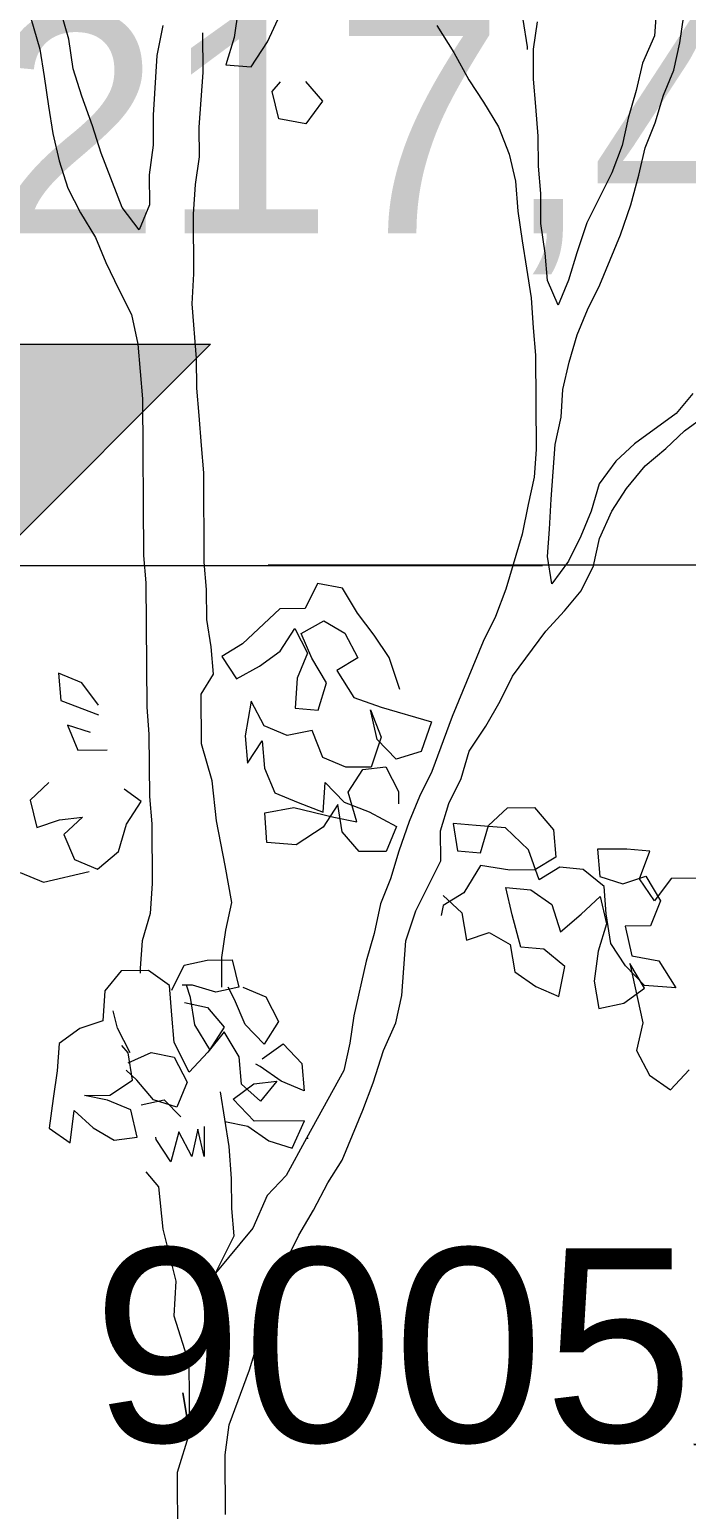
# Model space of a CAD drawing. Header units: millimetres. Extents: x 318905 to 439572, y -5133 to 105868.
# Drawn here: x 388589 to 389183, y 2076 to 3414 of the extents above; entities that cross this region are included whole.
import ezdxf

# ---------------------------------------------------------------- set-up
doc = ezdxf.new("R2010")
doc.units = ezdxf.units.MM
doc.header["$MEASUREMENT"] = 0
doc.linetypes.add('AStair_dashed', pattern=[1800, 800, -1000])
doc.layers.add('0_Stylo_No__98', color=154, linetype='Continuous', lineweight=0)
doc.layers.add('INTI_Etiquettes_Stylo_No__1', color=7, linetype='Continuous', lineweight=5)
doc.layers.add('2D -  Dessin général_Stylo_No__81', color=7, linetype='Continuous', lineweight=13, true_color=0x6a6a6a)
doc.layers.add('INTI_Agencement_Stylo_No__102', color=7, linetype='Continuous', lineweight=0, true_color=0xcccccc)
doc.styles.add('STYLE_GENERE_2', font='Arial')
doc.styles.add('STYLE_GENERE_3', font='')
doc.styles.get('STYLE_GENERE_3').set_extended_font_data('Arial')
doc.dimstyles.new('STYLE_GENERE__3', dxfattribs={"dimtxt": 0.18, "dimasz": 182.4, "dimexe": 0.18, "dimexo": 0.0625, "dimgap": 0.09, "dimtad": 0, "dimtih": 1, "dimtoh": 1, "dimdec": 4, "dimzin": 0, "dimdsep": 46, "dimcen": 0.09, "dimadec": 0, "dimazin": 0, "dimtfac": 1, "dimtdec": 4, "dimtmove": 0, "dimatfit": 3, "dimldrblk": 'ARROWHEAD_5', "dimfxl": 0, "dimtolj": 1, "dimtzin": 0, "dimarcsym": 0})

# ---------------------------------------------------------------- blocks, each defined once
blk = doc.blocks.new('arbre6[3]', base_point=(388660.4, -726.1))
at = {"layer": 'INTI_Agencement_Stylo_No__102', "linetype": 'Continuous'}
for p, q in [((388582.5, 3449.9), (388598, 3396.1)), ((388624.4, 3405.3), (388616.6, 3432.3)), ((388777.4, 3431.6), (388773.8, 3406.8)), ((388804.1, 3402.6), (388815.3, 3427.4)), ((389155.8, 3433), (389154, 3408.3)), ((389176.8, 3401.7), (389180.4, 3426.5)), ((388709.4, 3417.4), (388703.9, 3390.4)), ((388957.2, 3417.6), (388972.5, 3393)), ((389034.8, 3422.8), (389038.7, 3398.2)), ((389044.4, 3396), (389048, 3420.7)), ((388628.4, 3378.4), (388624.4, 3405.3)), ((388745.7, 3375), (388745.4, 3411)), ((388773.8, 3406.8), (388766.4, 3382)), ((388789.1, 3380), (388804.1, 3402.6)), ((389154, 3408.3), (389142.9, 3383.4)), ((389171.3, 3377), (389176.8, 3401.7)), ((388598, 3396.1), (388601.9, 3371.4)), ((388703.9, 3390.4), (388700.5, 3336.4)), ((388972.5, 3393), (388986, 3368.4)), ((389038.7, 3398.2), (389038.7, 3395.9)), ((389044.6, 3369), (389044.4, 3396)), ((388636.1, 3353.7), (388628.4, 3378.4)), ((388742.2, 3325.5), (388745.7, 3375)), ((388766.4, 3382), (388789.1, 3380)), ((389142.9, 3383.4), (389137.4, 3358.6)), ((389162, 3354.4), (389171.3, 3377)), ((388601.9, 3371.4), (388605.9, 3344.5)), ((388808.2, 3357.7), (388815.7, 3366.7)), ((388838.4, 3367), (388853.7, 3349.1)), ((388986, 3368.4), (388999.3, 3348.3)), ((389046.7, 3344.3), (389044.6, 3369)), ((388645.7, 3326.9), (388636.1, 3353.7)), ((388814.1, 3333), (388808.2, 3357.7)), ((388853.7, 3349.1), (388838.7, 3328.7)), ((388999.3, 3348.3), (389012.7, 3325.9)), ((389137.4, 3358.6), (389130, 3333.8)), ((389154.6, 3329.6), (389162, 3354.4)), ((388605.9, 3344.5), (388609.8, 3319.8)), ((388700.5, 3336.4), (388700.7, 3309.4)), ((388838.7, 3328.7), (388814.1, 3333)), ((389048.7, 3317.3), (389046.7, 3344.3)), ((389130, 3333.8), (389124.5, 3309)), ((388609.8, 3319.8), (388615.7, 3295.1)), ((388653.5, 3302.2), (388645.7, 3326.9)), ((388742.4, 3298.6), (388742.2, 3325.5)), ((389012.7, 3325.9), (389022.4, 3301.3)), ((389145.3, 3307), (389154.6, 3329.6)), ((388700.7, 3309.4), (388697.1, 3282.4)), ((389048.9, 3290.3), (389048.7, 3317.3)), ((389124.5, 3309), (389115.2, 3284.2)), ((389139.8, 3282.2), (389145.3, 3307)), ((388615.7, 3295.1), (388623.4, 3270.4)), ((388672.7, 3252.9), (388653.5, 3302.2)), ((388738.8, 3273.8), (388742.4, 3298.6)), ((389022.4, 3301.3), (389028.2, 3276.6)), ((388697.1, 3282.4), (388697.3, 3255.4)), ((389051, 3265.6), (389048.9, 3290.3)), ((389115.2, 3284.2), (389092.8, 3239)), ((389132.4, 3255.2), (389139.8, 3282.2)), ((388623.4, 3270.4), (388634.9, 3248)), ((388737.1, 3246.8), (388738.8, 3273.8)), ((389028.2, 3276.6), (389030.3, 3249.7)), ((389051.2, 3238.6), (389051, 3265.6)), ((388688, 3232.8), (388672.7, 3252.9)), ((388697.3, 3255.4), (388688, 3232.8)), ((389123.1, 3228.1), (389132.4, 3255.2)), ((388634.9, 3248), (388648.3, 3225.7)), ((388737.5, 3192.8), (388737.1, 3246.8)), ((389030.3, 3249.7), (389034.3, 3222.7)), ((389055.1, 3211.7), (389051.2, 3238.6)), ((389092.8, 3239), (389083.5, 3212)), ((388648.3, 3225.7), (388657.9, 3203.3)), ((389104.5, 3182.9), (389123.1, 3228.1)), ((389034.3, 3222.7), (389038.2, 3198)), ((389083.5, 3212), (389076.1, 3187.2)), ((388657.9, 3203.3), (388669.5, 3178.7)), ((389057.2, 3187), (389055.1, 3211.7)), ((388735.8, 3165.8), (388737.5, 3192.8)), ((389038.2, 3198), (389042.2, 3171.1)), ((389066.8, 3164.6), (389057.2, 3187)), ((389076.1, 3187.2), (389066.8, 3164.6)), ((388669.5, 3178.7), (388681, 3156.3)), ((389093.3, 3160.3), (389104.5, 3182.9)), ((388739.9, 3116.4), (388735.8, 3165.8)), ((389042.2, 3171.1), (389044.3, 3144.1)), ((389084, 3137.8), (389093.3, 3160.3)), ((388681, 3156.3), (388686.8, 3129.4)), ((389044.3, 3144.1), (389046.3, 3119.4)), ((389076.6, 3113), (389084, 3137.8)), ((388686.8, 3129.4), (388691, 3080)), ((389046.3, 3119.4), (389046.9, 3034)), ((388740.1, 3089.4), (388739.9, 3116.4)), ((389071.1, 3088.2), (389076.6, 3113)), ((388691, 3080), (388691.9, 2938.3)), ((388742.1, 3064.7), (388740.1, 3089.4)), ((389069.4, 3063.4), (389071.1, 3088.2)), ((389188.4, 3084.8), (389173.4, 3066.7)), ((388744.2, 3037.8), (388742.1, 3064.7)), ((389173.4, 3066.7), (389135.8, 3039.3)), ((389181.1, 3051), (389199.9, 3064.7)), ((389063.9, 3038.6), (389069.4, 3063.4)), ((389060.5, 2989.1), (389063.9, 3038.6)), ((389135.8, 3039.3), (389118.9, 3023.4)), ((389164.2, 3035.1), (389181.1, 3051)), ((388746.3, 3013), (388744.2, 3037.8)), ((389046.9, 3034), (389045.2, 3009.2)), ((389145.4, 3019.2), (389164.2, 3035.1)), ((388746.8, 2932.1), (388746.3, 3013)), ((389118.9, 3023.4), (389103.9, 3003)), ((389128.5, 2998.8), (389145.4, 3019.2)), ((389045.2, 3009.2), (389039.7, 2984.4)), ((389103.9, 3003), (389096.5, 2978.2)), ((389115.4, 2978.4), (389128.5, 2998.8)), ((389039.7, 2984.4), (389034.2, 2957.4)), ((389058.8, 2962.1), (389060.5, 2989.1)), ((389096.5, 2978.2), (389087.2, 2955.7)), ((389104.2, 2953.6), (389115.4, 2978.4)), ((389057, 2937.4), (389058.8, 2962.1)), ((389034.2, 2957.4), (389019.4, 2907.8)), ((389087.2, 2955.7), (389076, 2933.1)), ((389098.7, 2928.8), (389104.2, 2953.6)), ((388691.9, 2938.3), (388694, 2913.6)), ((388748.9, 2907.4), (388746.8, 2932.1)), ((389061, 2912.7), (389057, 2937.4)), ((389076, 2933.1), (389061, 2912.7)), ((389087.5, 2906.2), (389098.7, 2928.8)), ((388694, 2913.6), (388694.8, 2801.2)), ((388749.1, 2880.4), (388748.9, 2907.4)), ((388849.1, 2912.9), (388837.9, 2890.3)), ((388871.9, 2908.6), (388849.1, 2912.9)), ((388885.2, 2886.2), (388871.9, 2908.6)), ((389019.4, 2907.8), (389010.1, 2883)), ((389072.5, 2888.1), (389087.5, 2906.2)), ((388753, 2855.7), (388749.1, 2880.4)), ((388815.2, 2890), (388781.4, 2858.2)), ((388837.9, 2890.3), (388815.2, 2890)), ((388834.3, 2867.7), (388855, 2879.2)), ((388855, 2879.2), (388874, 2868.1)), ((388900.5, 2866.1), (388885.2, 2886.2)), ((389010.1, 2883), (388998.9, 2860.4)), ((389055.6, 2869.9), (389072.5, 2888.1)), ((388815.5, 2851.8), (388828.6, 2872.2)), ((388828.6, 2872.2), (388840.1, 2849.8)), ((388843.9, 2845.3), (388834.3, 2867.7)), ((388874, 2868.1), (388885.5, 2845.8)), ((388913.9, 2846), (388900.5, 2866.1)), ((389025.6, 2829.1), (389055.6, 2869.9)), ((388755.1, 2831), (388753, 2855.7)), ((388781.4, 2858.2), (388762.6, 2846.8)), ((388796.7, 2838.1), (388815.5, 2851.8)), ((388998.9, 2860.4), (388971, 2792.6)), ((388762.6, 2846.8), (388775.9, 2826.7)), ((388775.9, 2826.7), (388796.7, 2838.1)), ((388840.1, 2849.8), (388830.8, 2827.2)), ((388857.3, 2823), (388843.9, 2845.3)), ((388885.5, 2845.8), (388866.7, 2834.3)), ((388923.6, 2816.9), (388913.9, 2846)), ((388636, 2823.1), (388615.1, 2831.9)), ((388615.1, 2831.9), (388617.2, 2807.2)), ((388743.9, 2812.9), (388755.1, 2831)), ((388830.8, 2827.2), (388829.1, 2800.2)), ((388866.7, 2834.3), (388882, 2809.7)), ((389014.4, 2806.5), (389025.6, 2829.1)), ((388651.3, 2803), (388636, 2823.1)), ((388744.2, 2767.9), (388743.9, 2812.9)), ((388849.9, 2798.2), (388857.3, 2823)), ((388617.2, 2807.2), (388651.3, 2794)), ((388694.8, 2801.2), (388696.8, 2776.5)), ((388789.3, 2806.6), (388783.9, 2775.1)), ((388800.8, 2784.2), (388789.3, 2806.6)), ((388829.1, 2800.2), (388849.9, 2798.2)), ((388882, 2809.7), (388906.6, 2801)), ((388903.1, 2771.7), (388897.2, 2798.7)), ((388897.2, 2798.7), (388906.8, 2774)), ((388906.6, 2801), (388952.1, 2787.9)), ((389001.3, 2783.9), (389014.4, 2806.5)), ((388643.9, 2778.2), (388623, 2784.7)), ((388623, 2784.7), (388632.6, 2762.3)), ((388821.7, 2775.4), (388800.8, 2784.2)), ((388952.1, 2787.9), (388942.9, 2760.9)), ((388971, 2792.6), (388952.4, 2743)), ((388986.4, 2761.3), (389001.3, 2783.9)), ((388696.8, 2776.5), (388697.2, 2720.2)), ((388783.9, 2775.1), (388785.9, 2750.3)), ((388785.9, 2750.3), (388799, 2770.7)), ((388799, 2770.7), (388801.1, 2746)), ((388844.4, 2780.1), (388821.7, 2775.4)), ((388854, 2755.5), (388844.4, 2780.1)), ((388906.8, 2774), (388897.6, 2746.9)), ((388920.2, 2753.9), (388903.1, 2771.7)), ((388632.6, 2762.3), (388659.1, 2762.6)), ((388753.9, 2734.3), (388744.2, 2767.9)), ((388942.9, 2760.9), (388920.2, 2753.9)), ((388979, 2736.5), (388986.4, 2761.3)), ((388801.1, 2746), (388810.7, 2723.6)), ((388874.9, 2746.7), (388854, 2755.5)), ((388897.6, 2746.9), (388874.9, 2746.7)), ((388876.9, 2724.2), (388890, 2744.6)), ((388890, 2744.6), (388910.8, 2747.1)), ((388910.8, 2747.1), (388922.3, 2724.7)), ((388606.3, 2732.8), (388589.4, 2716.9)), ((388757.9, 2698.4), (388753.9, 2734.3)), ((388854.3, 2706), (388856, 2733)), ((388856, 2733), (388873.2, 2715.2)), ((388952.4, 2743), (388941.3, 2720.4)), ((388967.8, 2713.9), (388979, 2736.5)), ((388589.4, 2716.9), (388595.3, 2692.3)), ((388689.7, 2715.7), (388674.5, 2726.8)), ((388697.2, 2720.2), (388699.3, 2695.5)), ((388810.7, 2723.6), (388831.6, 2714.8)), ((388884.7, 2697.3), (388876.9, 2724.2)), ((388922.3, 2724.7), (388922.4, 2713.5)), ((388941.3, 2720.4), (388932, 2697.8)), ((388676.6, 2695.3), (388689.7, 2715.7)), ((388801.4, 2705.5), (388827.8, 2710.3)), ((388803.5, 2678.6), (388801.4, 2705.5)), ((388827.8, 2710.3), (388863.8, 2701.6)), ((388831.6, 2714.8), (388854.3, 2706)), ((388867.5, 2712.9), (388854.4, 2692.5)), ((388871.5, 2688.2), (388867.5, 2712.9)), ((388873.2, 2715.2), (388895.9, 2706.4)), ((388895.9, 2706.4), (388920.6, 2693.2)), ((388960.4, 2689.1), (388967.8, 2713.9)), ((389003.9, 2694), (389020.8, 2709.9)), ((389020.8, 2709.9), (389045.4, 2710.2)), ((389045.4, 2710.2), (389062.5, 2690.1)), ((388595.3, 2692.3), (388616, 2699.2)), ((388616, 2699.2), (388636.8, 2701.7)), ((388636.8, 2701.7), (388619.9, 2685.8)), ((388669.2, 2670.5), (388676.6, 2695.3)), ((388699.3, 2695.5), (388699.7, 2641.6)), ((388765.8, 2658), (388757.9, 2698.4)), ((388854.4, 2692.5), (388829.9, 2676.6)), ((388863.8, 2701.6), (388884.7, 2697.3)), ((388920.6, 2693.2), (388911.3, 2670.6)), ((388932, 2697.8), (388922.7, 2670.7)), ((388992.5, 2693.9), (388971.7, 2695.9)), ((388971.7, 2695.9), (388975.6, 2671.2)), ((389019, 2691.9), (388992.5, 2693.9)), ((388996.5, 2669.2), (389003.9, 2694)), ((389040, 2671.9), (389019, 2691.9)), ((389062.5, 2690.1), (389064.6, 2665.4)), ((388619.9, 2685.8), (388629.5, 2663.4)), ((388829.9, 2676.6), (388803.5, 2678.6)), ((388886.7, 2670.4), (388871.5, 2688.2)), ((388960.6, 2662.1), (388960.4, 2689.1)), ((388629.5, 2663.4), (388650.4, 2654.6)), ((388650.4, 2654.6), (388669.2, 2670.5)), ((388911.3, 2670.6), (388886.7, 2670.4)), ((388922.7, 2670.7), (388915.3, 2645.9)), ((388975.6, 2671.2), (388996.5, 2669.2)), ((389049.6, 2645), (389040, 2671.9)), ((389064.6, 2665.4), (389045.8, 2653.9)), ((389128.9, 2672.7), (389102.4, 2672.5)), ((389102.4, 2672.5), (389104.4, 2647.8)), ((389149.7, 2670.7), (389128.9, 2672.7)), ((389140.4, 2645.9), (389149.7, 2670.7)), ((388580.4, 2651.6), (388601.3, 2642.9)), ((388601.3, 2642.9), (388642.8, 2652.3)), ((388771.7, 2624.3), (388765.8, 2658)), ((388938.2, 2616.9), (388960.6, 2662.1)), ((388996.5, 2658), (388981.6, 2633.1)), ((389023.1, 2653.7), (388996.5, 2658)), ((389045.8, 2653.9), (389023.1, 2653.7)), ((389068.4, 2656.4), (389049.6, 2645)), ((389089.3, 2654.4), (389068.4, 2656.4)), ((389108.3, 2638.8), (389089.3, 2654.4)), ((388699.7, 2641.6), (388698, 2614.6)), ((388915.3, 2645.9), (388906, 2623.3)), ((389025.2, 2613.3), (389019.4, 2637.9)), ((389019.4, 2637.9), (389042.1, 2635.9)), ((389104.4, 2647.8), (389125.3, 2641.2)), ((389110.3, 2614.1), (389108.3, 2638.8)), ((389125.3, 2641.2), (389146.1, 2648.2)), ((389153.8, 2625.8), (389140.4, 2645.9)), ((389146.1, 2648.2), (389159.4, 2625.8)), ((389168.8, 2646.2), (389153.8, 2625.8)), ((389216.1, 2646.6), (389168.8, 2646.2)), ((388766.2, 2599.5), (388771.7, 2624.3)), ((388906, 2623.3), (388900.5, 2596.3)), ((388981.6, 2633.1), (388962.7, 2621.7)), ((388962.7, 2630.6), (388979.8, 2615.1)), ((389042.1, 2635.9), (389061.1, 2622.6)), ((389087.6, 2613.9), (389104.6, 2629.8)), ((389104.6, 2629.8), (389110.4, 2605.1)), ((389159.4, 2625.8), (389150.1, 2603.2)), ((388698, 2614.6), (388690.6, 2589.8)), ((388928.9, 2589.8), (388938.2, 2616.9)), ((388962.7, 2621.7), (388960.9, 2612.6)), ((388979.8, 2615.1), (388983.8, 2590.4)), ((389033, 2584.1), (389025.2, 2613.3)), ((389061.1, 2622.6), (389068.8, 2598)), ((389068.8, 2598), (389087.6, 2613.9)), ((389114.3, 2587.2), (389110.3, 2614.1)), ((388762.6, 2574.7), (388766.2, 2599.5)), ((388900.5, 2596.3), (388893.1, 2571.5)), ((388983.8, 2590.4), (389004.5, 2597.3)), ((389004.5, 2597.3), (389023.5, 2586.3)), ((389110.4, 2605.1), (389103, 2580.3)), ((389150.1, 2603.2), (389127.4, 2603)), ((389127.4, 2603), (389133.3, 2576.1)), ((388690.6, 2589.8), (388688.8, 2565)), ((388925.5, 2540.3), (388928.9, 2589.8)), ((389023.5, 2586.3), (389027.5, 2561.6)), ((389053.8, 2582.1), (389033, 2584.1)), ((389127.7, 2567.1), (389114.3, 2587.2)), ((388728.6, 2567.6), (388749.3, 2572.3)), ((388749.3, 2572.3), (388772, 2572.6)), ((388762.7, 2547.7), (388762.6, 2574.7)), ((388772, 2572.6), (388777.9, 2547.9)), ((388893.1, 2571.5), (388882.1, 2521.9)), ((389072.8, 2566.5), (389053.8, 2582.1)), ((389103, 2580.3), (389099.4, 2553.3)), ((389133.3, 2576.1), (389157.9, 2571.8)), ((389157.9, 2571.8), (389173.2, 2547.3)), ((388671.8, 2562.6), (388656.8, 2544.5)), ((388696.4, 2562.8), (388671.8, 2562.6)), ((388688.8, 2565), (388688.9, 2560.5)), ((388715.4, 2549.5), (388696.4, 2562.8)), ((388717.4, 2545.1), (388728.6, 2567.6)), ((389027.5, 2561.6), (389046.5, 2548.3)), ((389067.4, 2539.5), (389072.8, 2566.5)), ((389144.8, 2549.2), (389127.7, 2567.1)), ((389144.9, 2547), (389131.5, 2569.3)), ((389131.5, 2569.3), (389143.2, 2515.5)), ((388656.8, 2544.5), (388655.1, 2517.5)), ((388717.5, 2522.6), (388715.4, 2549.5)), ((388736.2, 2549.7), (388726.8, 2549.6)), ((388734.4, 2538.5), (388730.6, 2549.7)), ((388757.1, 2543.2), (388736.2, 2549.7)), ((388777.9, 2547.9), (388757.1, 2543.2)), ((388774.2, 2536.6), (388768.4, 2547.8)), ((388781.7, 2547.9), (388802.5, 2539.1)), ((389046.5, 2548.3), (389067.4, 2539.5)), ((389099.4, 2553.3), (389103.4, 2528.6)), ((389126, 2533.3), (389144.9, 2547)), ((389173.2, 2547.3), (389144.8, 2549.2)), ((388728.8, 2533.9), (388749.6, 2529.6)), ((388738.4, 2513.8), (388734.4, 2538.5)), ((388749.6, 2529.6), (388764.9, 2511.8)), ((388783.8, 2514.2), (388774.2, 2536.6)), ((388802.5, 2539.1), (388814, 2516.8)), ((388920, 2515.6), (388925.5, 2540.3)), ((389103.4, 2528.6), (389126, 2533.3)), ((388655.1, 2517.5), (388634.4, 2510.5)), ((388668.4, 2510.8), (388664.5, 2526.5)), ((388719.6, 2497.9), (388717.5, 2522.6)), ((388814, 2516.8), (388800.9, 2496.4)), ((388882.1, 2521.9), (388878.5, 2497.2)), ((388634.4, 2510.5), (388615.5, 2496.8)), ((388679.9, 2488.5), (388668.4, 2510.8)), ((388751.8, 2491.4), (388738.4, 2513.8)), ((388764.9, 2507.3), (388749.9, 2489.2)), ((388764.9, 2511.8), (388751.8, 2491.4)), ((388778.3, 2484.9), (388764.9, 2507.3)), ((388800.9, 2496.4), (388783.8, 2514.2)), ((388908.8, 2490.7), (388920, 2515.6)), ((389143.2, 2515.5), (389137.7, 2490.7)), ((388615.5, 2496.8), (388613.8, 2472.1)), ((388678, 2488.5), (388672.3, 2495.1)), ((388733, 2471), (388719.6, 2497.9)), ((388749.9, 2489.2), (388733, 2471)), ((388799.1, 2482.9), (388818, 2496.6)), ((388818, 2496.6), (388835.1, 2478.7)), ((388878.5, 2497.2), (388873, 2472.4)), ((388899.5, 2461.4), (388908.8, 2490.7)), ((389137.7, 2490.7), (389149.2, 2468.3)), ((388682, 2463.8), (388678, 2488.5)), ((388678.1, 2479.5), (388698.8, 2488.7)), ((388698.8, 2488.7), (388719.7, 2484.4)), ((388719.7, 2484.4), (388731.2, 2462)), ((388780.4, 2460.2), (388778.3, 2484.9)), ((388797.3, 2476.1), (388793.5, 2478.3)), ((388816.3, 2462.8), (388797.3, 2476.1)), ((388835.1, 2478.7), (388837.2, 2454)), ((388613.8, 2472.1), (388610.2, 2447.3)), ((388661.3, 2450.1), (388682, 2463.8)), ((388685.8, 2463.8), (388676.2, 2472.7)), ((388701, 2446), (388685.8, 2463.8)), ((388791.7, 2460.3), (388812.5, 2462.8)), ((388812.5, 2462.8), (388797.5, 2444.7)), ((388837.2, 2454), (388816.3, 2462.8)), ((388873, 2472.4), (388839.3, 2411.3)), ((389149.2, 2468.3), (389168.2, 2455)), ((389168.2, 2455), (389185.1, 2473.2)), ((388638.6, 2449.8), (388661.3, 2450.1)), ((388659.4, 2445.6), (388638.6, 2449.8)), ((388731.2, 2462), (388721.9, 2439.4)), ((388769.4, 2403.9), (388761.5, 2453.3)), ((388772.9, 2446.7), (388791.7, 2460.3)), ((388797.5, 2444.7), (388780.4, 2460.2)), ((388890.3, 2436.6), (388899.5, 2461.4)), ((388610.2, 2447.3), (388606.6, 2420.3)), ((388625.6, 2407), (388629.2, 2436.3)), ((388629.2, 2436.3), (388646.3, 2420.7)), ((388680.3, 2436.8), (388659.4, 2445.6)), ((388686.1, 2412.1), (388680.3, 2436.8)), ((388689.7, 2441.3), (388710.5, 2446.1)), ((388721.9, 2439.4), (388701, 2446)), ((388710.5, 2446.1), (388725.7, 2430.5)), ((388792, 2426.6), (388772.9, 2446.7)), ((388871.6, 2391.4), (388890.3, 2436.6)), ((388765.5, 2426.4), (388786.3, 2422.1)), ((388837.3, 2427.1), (388792, 2426.6)), ((388826.2, 2402.2), (388837.3, 2427.1)), ((388606.6, 2420.3), (388625.6, 2407)), ((388646.3, 2420.7), (388665.3, 2409.6)), ((388665.3, 2409.6), (388686.1, 2412.1)), ((388703.2, 2410), (388703.1, 2412.2)), ((388716.5, 2389.9), (388703.2, 2410)), ((388723.9, 2417), (388716.5, 2389.9)), ((388735.4, 2394.6), (388723.9, 2417)), ((388740.9, 2419.4), (388735.4, 2394.6)), ((388746.8, 2394.7), (388740.9, 2419.4)), ((388746.6, 2421.7), (388746.8, 2394.7)), ((388786.3, 2422.1), (388805.3, 2408.8)), ((388839.3, 2411.3), (388820.7, 2377.4)), ((388839.3, 2411.3), (388840.8, 2411.3)), ((388771.5, 2374.7), (388769.4, 2403.9)), ((388805.3, 2408.8), (388826.2, 2402.2)), ((388858.5, 2371), (388871.6, 2391.4)), ((388693.9, 2380.7), (388705.3, 2367.3)), ((388771.7, 2347.7), (388771.5, 2374.7)), ((388820.7, 2377.4), (388803.8, 2359.3)), ((388845.5, 2346.2), (388858.5, 2371)), ((388705.3, 2367.3), (388709.4, 2329.1)), ((388803.8, 2359.3), (388790.7, 2329.9)), ((388773.8, 2323), (388771.7, 2347.7)), ((388832.4, 2323.6), (388845.5, 2346.2)), ((388709.4, 2329.1), (388721.1, 2282)), ((388790.7, 2329.9), (388757, 2289.1)), ((388757, 2289.1), (388773.8, 2323)), ((388821.2, 2301), (388832.4, 2323.6)), ((388802.6, 2251.3), (388821.2, 2301)), ((388721.1, 2282), (388719.4, 2250.5)), ((388719.4, 2250.5), (388732.9, 2207.9)), ((388787.8, 2201.7), (388802.6, 2251.3)), ((388732.9, 2207.9), (388733.4, 2145)), ((388769.3, 2152.1), (388787.8, 2201.7)), ((388733.4, 2145), (388727.4, 2180.9)), ((388727.4, 2180.9), (388733.4, 2145)), ((388733.4, 2145), (388722.3, 2108.9)), ((388765.7, 2125), (388769.3, 2152.1)), ((388766, 2071.1), (388765.7, 2125)), ((388722.3, 2108.9), (388722.7, 2050.4))]:
    blk.add_line(p, q, dxfattribs=at)
blk = doc.blocks.new('Cotation_3', base_point=(388552.5, 0))
at = {"layer": '0_Stylo_No__98', "linetype": 'Continuous'}
blk.add_hatch(color=256, dxfattribs=at).paths.add_polyline_path([(388552.5, 2929.3), (388752.5, 3129.3), (388352.5, 3129.3)])
for p, q in [((388352.5, 3129.3), (388752.5, 3129.3)), ((388752.5, 3129.3), (388552.5, 2929.3)), ((388552.5, 2929.3), (389052.5, 2929.3))]:
    blk.add_line(p, q, dxfattribs=at)
at = {"layer": '0_Stylo_No__98', "insert": (388552.5, 3169.3), "char_height": 200, "attachment_point": 7, "style": 'STYLE_GENERE_3'}
blk.add_mtext('\\A1;{\\pql;\\fArial|b0|i0|c0|p34;217,48ngf}', dxfattribs=at)
blk = doc.blocks.new('ARROWHEAD_5')
at = {"linetype": 'Continuous', "lineweight": 0}
blk.add_hatch(color=0, dxfattribs=at).paths.add_polyline_path([(-1, 0.2679), (0, 0), (-1, -0.2679)])
at = {"color": 0, "linetype": 'Continuous', "lineweight": 0}
blk.add_line((0, 0), (-1, 0), dxfattribs=at)

msp = doc.modelspace()

# ---------------------------------------------------------------- linework, layer by layer
at = {"layer": '2D -  Dessin général_Stylo_No__81', "linetype": 'AStair_dashed'}
msp.add_line((391404.518, 2929.435), (388552.492, 2929.412), dxfattribs=at)

# ---------------------------------------------------------------- block references
at = {"color": 154, "linetype": 'Continuous', "lineweight": 0}
msp.add_blockref('Cotation_3', (388552.492, 0.002), dxfattribs=at)
at = {"layer": 'INTI_Agencement_Stylo_No__102', "linetype": 'Continuous'}
msp.add_blockref('arbre6[3]', (388660.431, -726.071), dxfattribs=at)

# ---------------------------------------------------------------- texts
at = {"layer": 'INTI_Etiquettes_Stylo_No__1', "linetype": 'Continuous', "insert": (389189.493, 2134.213), "char_height": 175, "attachment_point": 9, "rotation": 0.000389, "style": 'STYLE_GENERE_2'}
msp.add_mtext('\\A1;{\\pqr;\\fArial|b0|i0|c0|p34;Menuiserie noir RAL 9005}', dxfattribs=at)

# ---------------------------------------------------------------- leaders
at = {"layer": 'INTI_Etiquettes_Stylo_No__1', "linetype": 'Continuous', "annotation_type": 0, "has_hookline": 1, "hookline_direction": 1, "text_width": 2801.194, "horizontal_direction": (1, 7e-06, 0)}
msp.add_leader([(392869.216, 1435.319), (389729.493, 2077.146), (389189.583, 2134.213)], dimstyle='STYLE_GENERE__3', dxfattribs=at)

doc.saveas('drawing.dxf')
